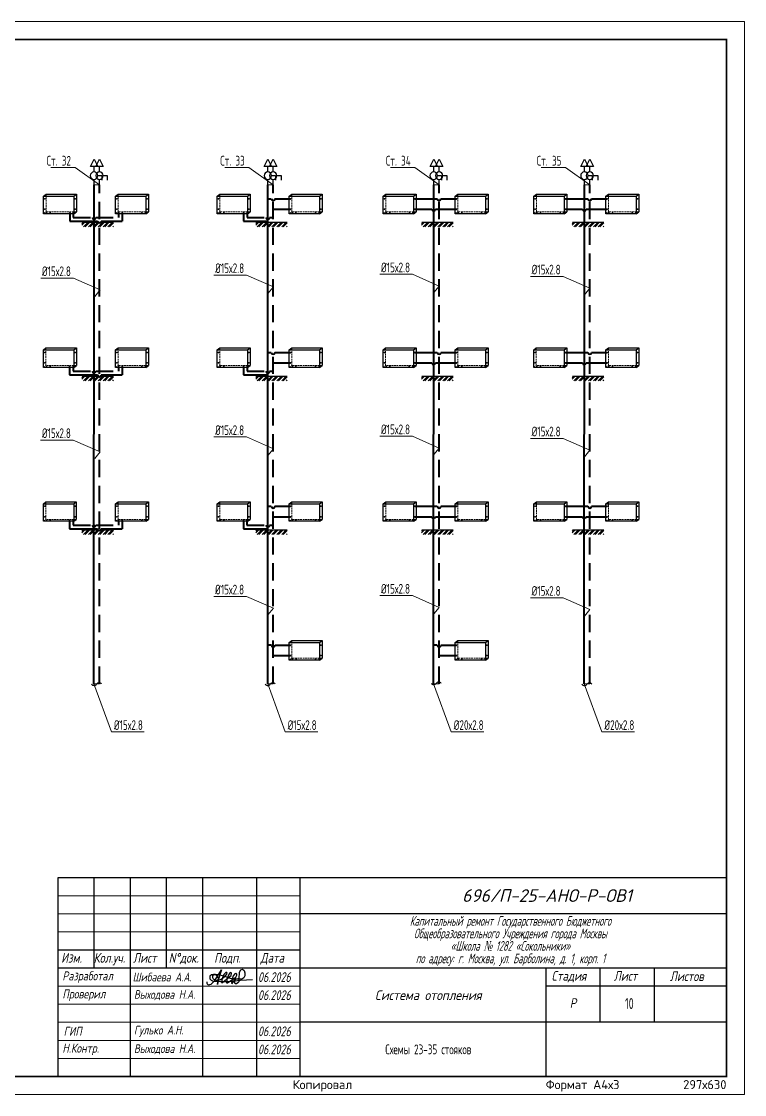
# Model space of a CAD drawing. Header units: millimetres. Extents: x -3929 to 624051, y 52832 to 514950.
# Drawn here: x 60191 to 80196, y 265215 to 294915 of the extents above; entities that cross this region are included whole.
import ezdxf
from ezdxf import colors
from ezdxf.entities.mleader import LeaderData, LeaderLine
from ezdxf.enums import TextEntityAlignment as Align
from ezdxf.math import Vec2, Vec3

# ---------------------------------------------------------------- set-up
doc = ezdxf.new("R2010")
doc.units = ezdxf.units.MM
doc.linetypes.add('GOST2.303 4', pattern=[7, 5, -2, 0])
doc.linetypes.add('Hidden', pattern=[7.14375, 4.7625, -2.38125])
doc.layers.add('9_Форматы', color=7, linetype='Continuous')
doc.layers.add('стояки', color=7, linetype='Continuous')
doc.layers.add('9_Форматы надписи', color=7, linetype='Continuous', plot=False)
for name, color, linetype, lineweight in [('Shtamp', 7, 'Continuous', 35), ('АР-ШТАМП', 7, 'Continuous', 15), ('Арматура', 4, 'Continuous', 30), ('ОВ', 6, 'Continuous', 40), ('ОВ-рамка', 7, 'Continuous', 30), ('ОВ-ТЕКСТ', 7, 'Continuous', 25), ('СПДС_Штриховка', 252, 'Continuous', 9), ('ТЕКСТ', 252, 'Continuous', 13)]:
    doc.layers.add(name, color=color, linetype=linetype, lineweight=lineweight)
for name, color, linetype, true_color in [('Подпись', 7, 'Continuous', 0x082cf7), ('т11.1', 1, 'Continuous', 0xff0000), ('т21.1', 5, 'Continuous', 0x0000ff)]:
    doc.layers.add(name, color=color, linetype=linetype, true_color=true_color)
doc.styles.add('ГОСТ', font='isocpeur.ttf', dxfattribs={"width": 0.8, "height": 250})
doc.styles.add('М2', font='isocpeui.ttf', dxfattribs={"width": 0.8})
doc.styles.add('РАЗМЕРНЫЙ', font='simplex.shx', dxfattribs={"width": 0.6, "oblique": 15})
doc.styles.add('СТИЛЬ', font='simplex.shx', dxfattribs={"width": 0.65})

# ---------------------------------------------------------------- blocks, each defined once
blk = doc.blocks.new('В.к.')
at = {"layer": 'Арматура', "color": 7, "lineweight": 30}
for p, q in [((0, 424), (-61, 302)), ((60, 302), (0, 424)), ((-61, 302), (60, 302)), ((0, 211), (0, 302)), ((-62, 152), (-129, 152)), ((-129, 152), (-129, 76)), ((0, 0), (0, 91))]:
    blk.add_line(p, q, dxfattribs=at)
blk.add_circle((0, 152), 60.9, dxfattribs=at)
blk = doc.blocks.new('gh павнель')
at = {"color": 32, "lineweight": 30, "ltscale": 0.1, "true_color": 0xcd6928}
for p, q in [((29457, 6419), (30297, 6419)), ((30297, 6419), (30297, 5931))]:
    blk.add_line(p, q, dxfattribs=at)
at = {"color": 32, "linetype": 'GOST2.303 4', "lineweight": 18, "ltscale": 10, "true_color": 0xcd6928}
for p, q in [((29457, 5931), (29457, 6419)), ((30297, 5931), (29457, 5931))]:
    blk.add_line(p, q, dxfattribs=at)
at = {"color": 32, "lineweight": 30, "ltscale": 0.1, "true_color": 0xcd6928}
for points in [[(29386, 6364), (29457, 6419)], [(30226, 6364), (30297, 6419)], [(30226, 5877), (30297, 5931)]]:
    blk.add_lwpolyline(points, dxfattribs=at)
blk.add_lwpolyline([(29386, 6364), (30226, 6364), (30226, 5877), (29386, 5877)], close=True, dxfattribs=at)
at = {"color": 32, "linetype": 'GOST2.303 4', "lineweight": 18, "ltscale": 10, "true_color": 0xcd6928}
blk.add_lwpolyline([(29386, 5877), (29457, 5931)], dxfattribs=at)
at = {"color": 32, "lineweight": 30, "ltscale": 0.1, "true_color": 0xcd6928}
for p in [(29422, 6292), (30262, 6292), (29422, 6004), (30262, 6004), (29472, 5904), (29572, 5904), (30112, 5904), (30212, 5904)]:
    blk.add_point(p, dxfattribs=at)
blk = doc.blocks.new('*U3000')
at = {"layer": '9_Форматы', "color": 7, "linetype": 'Continuous', "lineweight": 9, "ltscale": 100}
blk.add_lwpolyline([(5, -5), (5, 292), (-625, 292), (-625, -5)], close=True, dxfattribs=at)
at = {"layer": '9_Форматы', "color": 7, "linetype": 'Continuous', "lineweight": 9, "ltscale": 100, "const_width": 0.5}
blk.add_lwpolyline([(0, 0), (0, 287), (-605, 287), (-605, 0)], close=True, dxfattribs=at)
at = {"layer": '9_Форматы', "color": 7, "style": 'ГОСТ'}
for s, p in [('Копировал', (-120, -1)), ('Формат А4х3', (-50, -1))]:
    blk.add_text(s, height=2.5, dxfattribs=at).set_placement(p, align=Align.TOP_LEFT)
at = {"layer": '9_Форматы надписи', "color": 7, "style": 'ГОСТ'}
blk.add_text('297х630', height=2.5, dxfattribs=at).set_placement((0, -3.5), align=Align.RIGHT)
blk = doc.blocks.new('Штамп 22-РД-Б1-Р1-ОВ.1')
at = {"layer": 'АР-ШТАМП', "lineweight": 30, "transparency": 33554687}
blk.add_lwpolyline([(-18500, 0), (0, 0), (0, 5500), (-18500, 5500)], close=True, dxfattribs=at)
for points in [[(-17500, 5500), (-17500, 3000)], [(-16500, 5500), (-16500, 0)], [(-15500, 5500), (-15500, 3000)], [(-14500, 5500), (-14500, 0)], [(-13000, 5500), (-13000, 0)], [(-11800, 5500), (-11800, 0)], [(0, 4500), (-11800, 4500), (-11800, 4500)], [(-11800, 3500), (-18500, 3500)], [(-11800, 3000), (-18500, 3000)], [(0, 3000), (-11800, 3000), (-11800, 3000)], [(-5000, 3000), (-5000, 0)], [(-3500, 3000), (-3500, 1500)], [(-2000, 3000), (-2000, 1500)], [(0, 2500), (-5000, 2500)], [(0, 1500), (-11800, 1500), (-11800, 1500)]]:
    blk.add_lwpolyline(points, dxfattribs=at)
at = {"layer": 'АР-ШТАМП', "lineweight": 15, "transparency": 33554687}
for points in [[(-11800, 5000), (-18500, 5000)], [(-11800, 4500), (-18500, 4500)], [(-11800, 4000), (-18500, 4000)], [(-11800, 2500), (-18500, 2500)], [(-11800, 2000), (-18500, 2000)], [(-11800, 1500), (-18500, 1500)], [(-11800, 1000), (-18500, 1000)], [(-11800, 500), (-18500, 500)]]:
    blk.add_lwpolyline(points, dxfattribs=at)
at = {"layer": 'Подпись', "linetype": 'Continuous'}
blk.add_lwpolyline([(-14376, 2617), (-14374, 2584), (-14364, 2561), (-14345, 2542), (-14323, 2536), (-14290, 2542), (-14259, 2558), (-14218, 2591), (-14159, 2653), (-13975, 2948), (-14064, 2666), (-14079, 2550), (-14056, 2734), (-14097, 2794), (-14145, 2818), (-14193, 2822), (-14216, 2789), (-14218, 2743), (-14204, 2703), (-14168, 2687), (-14124, 2669), (-14055, 2667), (-14002, 2687), (-13951, 2714), (-13904, 2752), (-13865, 2785), (-13836, 2826), (-13816, 2848), (-13821, 2882), (-13851, 2878), (-13903, 2822), (-13932, 2759), (-13961, 2677), (-13973, 2612), (-13963, 2592), (-13936, 2606), (-13779, 2735), (-13708, 2794), (-13690, 2861), (-13710, 2878), (-13748, 2852), (-13814, 2727), (-13829, 2595), (-13802, 2591), (-13579, 2753), (-13546, 2800), (-13547, 2836), (-13570, 2852), (-13602, 2845), (-13648, 2785), (-13676, 2683), (-13694, 2578), (-13672, 2574), (-13650, 2610), (-13616, 2663), (-13575, 2705), (-13535, 2707), (-13509, 2709), (-13491, 2684), (-13495, 2623), (-13521, 2590), (-13555, 2566), (-13593, 2565), (-13600, 2579), (-13601, 2638), (-13584, 2696), (-13575, 2705), (-13509, 2709), (-13491, 2684), (-13479, 2701), (-13472, 2884), (-13436, 2950), (-13389, 2971), (-13345, 2931), (-13328, 2868), (-13326, 2790), (-13355, 2730), (-13410, 2696), (-13618, 2691), (-13719, 2710), (-13806, 2741), (-13867, 2763), (-13911, 2779), (-13977, 2793), (-14075, 2813), (-14248, 2815), (-14298, 2772), (-14295, 2705), (-14255, 2662), (-14202, 2639), (-13997, 2626), (-13852, 2624), (-13699, 2642), (-13442, 2665), (-13114, 2682)], dxfattribs=at)
at = {"layer": 'Shtamp', "color": 7, "ltscale": 33.333333, "style": 'М2'}
blk.add_text('696/П-25-АНО-Р-ОВ1', height=350, dxfattribs=at).set_placement((-7314, 4832))
at = {"layer": 'Shtamp', "ltscale": 33.333333, "style": 'М2', "width": 0.8}
for s, p in [('Изм.', (-18406, 3149)), ('Кол.уч.', (-17506, 3149)), ('Лист ', (-16417, 3149)), ('N°док.', (-15430, 3149)), ('Подп.', (-14174, 3149)), ('Дата', (-12892, 3149)), ('Cтадия', (-4844, 2649)), ('Лист ', (-3117, 2649)), ('Листов', (-1567, 2639)), ('Р', (-4334, 1896))]:
    blk.add_text(s, height=270, dxfattribs=at).set_placement(p)
at = {"layer": 'Shtamp', "color": 7, "ltscale": 33.333333, "style": 'М2', "width": 0.75}
for p in [(-12960, 2615), (-12960, 2115), (-12960, 1115), (-12960, 615)]:
    blk.add_text('06.2026', height=270, dxfattribs=at).set_placement(p)
at = {"layer": 'Shtamp', "ltscale": 33.333333, "char_height": 270, "attachment_point": 5, "line_spacing_factor": 0.768}
for s, insert, width, style in [('\\pxl1.18333,r1.7625,qc;Капитальный ремонт Государственного Бюджетного \\PОбщеобразовательного Учреждения города Москвы \\P«Школа {\\fTimes New Roman|b0|i0|c204|p18;№} 1282 «Сокольники» \\Pпо адресу: г. Москва, ул. Барболина, д. 1, корп. 1', (-5900, 3750), 11799.97, 'РАЗМЕРНЫЙ'), ('\\pxi1,sm0.75;{\\W0.9;\\C7;Система отопления}', (-8384, 2250), 6643.18, 'М2')]:
    blk.add_mtext(s, dxfattribs=dict(at, insert=insert, width=width, style=style))
at = {"layer": 'Shtamp', "color": 18, "ltscale": 100, "true_color": 0x000000, "width": 2000, "attachment_point": 4, "style": 'М2'}
for s, insert, char_height in [('\\pxi0.002,t0;{\\W0.8;\\C256; Разработал}', (-18500, 2750), 250), ('{\\W0.8;\\C256;Шибаева А.А.}', (-16429, 2752), 240), ('\\pxi0.002,t0;{\\W0.8;\\C256; Проверил}', (-18500, 2250), 250), ('\\pxi0.002,t0;{\\W0.8;\\C256;ГИП}', (-18339, 1250), 250), ('\\pxi0.002,t0;{\\W0.8;\\C256; Н.Контр.}', (-18500, 750), 250)]:
    blk.add_mtext(s, dxfattribs=dict(at, insert=insert, char_height=char_height))
at = {"layer": 'Shtamp', "color": 1, "ltscale": 100, "true_color": 0xff0000, "char_height": 240, "width": 2000, "attachment_point": 4, "style": 'М2'}
for s, insert in [('{\\C256;Выходова Н.А.}', (-16393, 2250)), ('{\\C256;Гулько А.Н.}', (-16393, 1250)), ('{\\C256;Выходова Н.А.}', (-16393, 750))]:
    blk.add_mtext(s, dxfattribs=dict(at, insert=insert))

msp = doc.modelspace()

# ---------------------------------------------------------------- hatches: boundary and pattern name
at = {"layer": 'СПДС_Штриховка', "lineweight": 25}
h = msp.add_hatch(dxfattribs=at)
h.set_pattern_fill('ANSI32', color=253, scale=10)
h.set_pattern_definition([(45, (453584.805, 611263.03), (-67.351921, 67.351921), []), (45, (453629.71, 611263.03), (-67.351921, 67.351921), [])])
h.paths.add_polyline_path([(62738.694, 289357.048), (61864.041, 289357.048), (61864.041, 289229.379), (62738.694, 289229.379)])
h = msp.add_hatch(dxfattribs=at)
h.set_pattern_fill('ANSI32', color=253, scale=10)
h.set_pattern_definition([(45, (458391.895, 611263.03), (-67.351921, 67.351921), []), (45, (458436.8, 611263.03), (-67.351921, 67.351921), [])])
h.paths.add_polyline_path([(67545.784, 289357.048), (66671.13, 289357.048), (66671.13, 289229.379), (67545.784, 289229.379)])
h = msp.add_hatch(dxfattribs=at)
h.set_pattern_fill('ANSI32', color=253, scale=10)
h.set_pattern_definition([(45, (462982.48, 611263.03), (-67.351921, 67.351921), []), (45, (463027.38, 611263.03), (-67.351921, 67.351921), [])])
h.paths.add_polyline_path([(72136.37, 289357.048), (71261.717, 289357.048), (71261.717, 289229.379), (72136.37, 289229.379)])
h = msp.add_hatch(dxfattribs=at)
h.set_pattern_fill('ANSI32', color=253, scale=10)
h.set_pattern_definition([(45, (467151.61, 611263.03), (-67.351921, 67.351921), []), (45, (467196.51, 611263.03), (-67.351921, 67.351921), [])])
h.paths.add_polyline_path([(76305.499, 289357.048), (75430.846, 289357.048), (75430.846, 289229.379), (76305.499, 289229.379)])
h = msp.add_hatch(dxfattribs=at)
h.set_pattern_fill('ANSI32', color=253, scale=10)
h.set_pattern_definition([(45, (453584.805, 607006.29), (-67.351921, 67.351921), []), (45, (453629.71, 607006.29), (-67.351921, 67.351921), [])])
h.paths.add_polyline_path([(62738.694, 285100.311), (61864.041, 285100.311), (61864.041, 284972.641), (62738.694, 284972.641)])
h = msp.add_hatch(dxfattribs=at)
h.set_pattern_fill('ANSI32', color=253, scale=10)
h.set_pattern_definition([(45, (458391.895, 607006.29), (-67.351921, 67.351921), []), (45, (458436.8, 607006.29), (-67.351921, 67.351921), [])])
h.paths.add_polyline_path([(67545.784, 285100.311), (66671.13, 285100.311), (66671.13, 284972.641), (67545.784, 284972.641)])
h = msp.add_hatch(dxfattribs=at)
h.set_pattern_fill('ANSI32', color=253, scale=10)
h.set_pattern_definition([(45, (462982.48, 607006.29), (-67.351921, 67.351921), []), (45, (463027.38, 607006.29), (-67.351921, 67.351921), [])])
h.paths.add_polyline_path([(72136.37, 285100.311), (71261.717, 285100.311), (71261.717, 284972.641), (72136.37, 284972.641)])
h = msp.add_hatch(dxfattribs=at)
h.set_pattern_fill('ANSI32', color=253, scale=10)
h.set_pattern_definition([(45, (467151.61, 607006.29), (-67.351921, 67.351921), []), (45, (467196.51, 607006.29), (-67.351921, 67.351921), [])])
h.paths.add_polyline_path([(76305.499, 285100.311), (75430.846, 285100.311), (75430.846, 284972.641), (76305.499, 284972.641)])
h = msp.add_hatch(dxfattribs=at)
h.set_pattern_fill('ANSI32', color=253, scale=10)
h.set_pattern_definition([(45, (453584.805, 602749.55), (-67.351921, 67.351921), []), (45, (453629.71, 602749.55), (-67.351921, 67.351921), [])])
h.paths.add_polyline_path([(62738.694, 280843.573), (61864.041, 280843.573), (61864.041, 280715.904), (62738.694, 280715.904)])
h = msp.add_hatch(dxfattribs=at)
h.set_pattern_fill('ANSI32', color=253, scale=10)
h.set_pattern_definition([(45, (458391.895, 602749.55), (-67.351921, 67.351921), []), (45, (458436.8, 602749.55), (-67.351921, 67.351921), [])])
h.paths.add_polyline_path([(67545.784, 280843.573), (66671.13, 280843.573), (66671.13, 280715.904), (67545.784, 280715.904)])
h = msp.add_hatch(dxfattribs=at)
h.set_pattern_fill('ANSI32', color=253, scale=10)
h.set_pattern_definition([(45, (462982.48, 602749.55), (-67.351921, 67.351921), []), (45, (463027.38, 602749.55), (-67.351921, 67.351921), [])])
h.paths.add_polyline_path([(72136.37, 280843.573), (71261.717, 280843.573), (71261.717, 280715.904), (72136.37, 280715.904)])
h = msp.add_hatch(dxfattribs=at)
h.set_pattern_fill('ANSI32', color=253, scale=10)
h.set_pattern_definition([(45, (467151.61, 602749.55), (-67.351921, 67.351921), []), (45, (467196.51, 602749.55), (-67.351921, 67.351921), [])])
h.paths.add_polyline_path([(76305.499, 280843.573), (75430.846, 280843.573), (75430.846, 280715.904), (76305.499, 280715.904)])

# ---------------------------------------------------------------- linework, layer by layer
at = {"color": 253, "lineweight": 25, "ltscale": 0.1}
for p, q in [((61870.384, 289357.048), (62738.694, 289357.048)), ((66677.474, 289357.048), (67545.784, 289357.048)), ((71268.06, 289357.048), (72136.37, 289357.048)), ((75437.189, 289357.048), (76305.499, 289357.048)), ((61870.384, 285100.311), (62738.694, 285100.311)), ((66677.474, 285100.311), (67545.784, 285100.311)), ((71268.06, 285100.311), (72136.37, 285100.311)), ((75437.189, 285100.311), (76305.499, 285100.311)), ((61870.384, 280843.573), (62738.694, 280843.573)), ((66677.474, 280843.573), (67545.784, 280843.573)), ((71268.06, 280843.573), (72136.37, 280843.573)), ((75437.189, 280843.573), (76305.499, 280843.573))]:
    msp.add_line(p, q, dxfattribs=at)
at = {"layer": 'стояки', "color": 5, "lineweight": 40}
for p, q in [((61624.166, 289621.22), (61624.166, 289489.353)), ((62879.038, 289621.22), (62879.038, 289489.353)), ((66431.256, 289621.22), (66431.256, 289489.353)), ((67155.496, 289721.887), (67635.505, 289721.887)), ((71071.843, 289721.887), (71545.985, 289721.769)), ((71645.985, 289721.897), (72226.715, 289721.887)), ((75240.971, 289721.887), (75715.114, 289721.769)), ((75815.114, 289721.897), (76395.844, 289721.887)), ((67155.496, 285465.149), (67635.505, 285465.149)), ((71071.22, 285465.149), (71545.362, 285465.031)), ((71645.362, 285465.159), (72226.092, 285465.149)), ((75240.348, 285465.149), (75714.49, 285465.031)), ((75814.49, 285465.159), (76395.22, 285465.149)), ((61623.543, 285364.482), (61623.543, 285232.615)), ((62878.415, 285364.482), (62878.415, 285232.615)), ((66430.633, 285364.482), (66430.633, 285232.615)), ((61622.92, 281107.745), (61622.92, 280975.878)), ((62877.792, 281107.745), (62877.792, 280975.878)), ((66430.01, 281107.745), (66430.01, 280975.878)), ((67155.496, 281208.412), (67635.505, 281208.412)), ((71071.843, 281208.412), (71545.985, 281208.294)), ((71645.985, 281208.422), (72226.715, 281208.412)), ((75240.971, 281208.412), (75715.114, 281208.294)), ((75815.114, 281208.422), (76395.844, 281208.412)), ((67155.496, 277367.024), (67636.128, 277367.014)), ((71746.083, 277367.024), (72226.715, 277367.014))]:
    msp.add_line(p, q, dxfattribs=at)
for centre in [(71595.985, 289721.833), (75765.114, 289721.833), (62198.275, 289489.353), (67005.364, 289489.353), (71595.362, 285465.095), (75764.49, 285465.095), (62197.651, 285232.615), (67004.741, 285232.615), (62197.028, 280975.878), (67004.118, 280975.878), (71595.985, 281208.358), (75765.114, 281208.358)]:
    msp.add_arc(centre, 50, 180.0733184, 0.0733184, dxfattribs=at)
at = {"layer": 'стояки', "color": 7, "lineweight": 30}
for centre, start, end in [((62198.699, 276625.118), 216.5656753, 323.4343247), ((62337.298, 276522.314), 36.5656753, 143.4343247), ((67005.788, 276624.415), 216.5656753, 323.4343247), ((67144.388, 276521.61), 36.5656753, 143.4343247), ((71596.379, 276646.45), 216.5656753, 323.4343247), ((71734.978, 276543.645), 36.5656753, 143.4343247), ((75765.503, 276623.133), 216.5656753, 323.4343247), ((75904.103, 276520.328), 36.5656753, 143.4343247)]:
    msp.add_arc(centre, 86.282, start, end, dxfattribs=at)
at = {"layer": 'т11.1', "lineweight": 40}
for p, q in [((62196.386, 276586.836), (62198.406, 290390.913)), ((67003.476, 276586.836), (67005.496, 290390.913)), ((71594.063, 276586.836), (71596.083, 290390.913)), ((75763.191, 276586.836), (75765.211, 290390.913)), ((67004.194, 290009.478), (67103.766, 290009.463)), ((67204.873, 290009.527), (67635.113, 290009.527)), ((71071.843, 290009.527), (71696.083, 290009.463)), ((71796.083, 290009.527), (72226.323, 290009.527)), ((75240.971, 290009.527), (75865.212, 290009.463)), ((75965.211, 290009.527), (76395.451, 290009.527)), ((61524.166, 289621.22), (61524.166, 289389.353)), ((62979.038, 289621.22), (62979.038, 289389.353)), ((66331.256, 289621.22), (66331.256, 289389.353)), ((61524.166, 289389.353), (62298.407, 289389.289)), ((62398.406, 289389.353), (62979.038, 289389.353)), ((66331.256, 289389.353), (67005.35, 289389.254)), ((67004.194, 285752.74), (67103.766, 285752.726)), ((67204.873, 285752.79), (67635.113, 285752.79)), ((71071.22, 285752.79), (71695.46, 285752.726)), ((71795.46, 285752.79), (72225.7, 285752.79)), ((75240.348, 285752.79), (75864.588, 285752.726)), ((75964.588, 285752.79), (76394.828, 285752.79)), ((61523.543, 285364.482), (61523.543, 285132.615)), ((61523.543, 285132.615), (62297.783, 285132.551)), ((62397.783, 285132.615), (62978.415, 285132.615)), ((62978.415, 285364.482), (62978.415, 285132.615)), ((66330.633, 285364.482), (66330.633, 285132.615)), ((66330.633, 285132.615), (67004.727, 285132.566)), ((67004.194, 281496.003), (67103.766, 281495.988)), ((67204.873, 281496.052), (67635.113, 281496.052)), ((71071.843, 281496.052), (71696.083, 281495.988)), ((71796.083, 281496.052), (72226.323, 281496.052)), ((75240.971, 281496.052), (75865.212, 281495.988)), ((75965.211, 281496.052), (76395.451, 281496.052)), ((61522.92, 281107.745), (61522.92, 280875.878)), ((62977.792, 281107.745), (62977.792, 280875.878)), ((66330.01, 281107.745), (66330.01, 280875.878)), ((61522.92, 280875.878), (62297.16, 280875.814)), ((62397.16, 280875.878), (62977.792, 280875.878)), ((66330.01, 280875.878), (67004.104, 280875.829)), ((67105.496, 277654.59), (67003.632, 277654.605)), ((67205.496, 277654.654), (67635.736, 277654.654)), ((71696.083, 277654.59), (71594.219, 277654.605)), ((71796.083, 277654.654), (72226.323, 277654.654))]:
    msp.add_line(p, q, dxfattribs=at)
for centre in [(67155.496, 290009.463), (71746.083, 290009.527), (75915.211, 290009.527), (62348.406, 289389.353), (67155.496, 285752.726), (71745.46, 285752.79), (75914.588, 285752.79), (62347.783, 285132.615), (67155.496, 281495.988), (71746.083, 281496.052), (75915.211, 281496.052), (62347.16, 280875.878), (67155.496, 277654.654), (71746.083, 277654.654)]:
    msp.add_arc(centre, 50, 180.0733184, 0.0733184, dxfattribs=at)
at = {"layer": 'т21.1', "linetype": 'Hidden', "lineweight": 40, "ltscale": 100}
for p, q in [((62348.406, 276586.836), (62348.406, 290390.913)), ((67155.496, 276586.836), (67155.496, 290390.913)), ((71746.083, 276586.836), (71746.083, 290390.913)), ((75915.211, 276586.836), (75915.211, 290390.913)), ((61624.166, 289489.353), (62146.545, 289489.353)), ((62248.274, 289489.417), (62879.038, 289489.353)), ((66431.256, 289489.353), (66953.634, 289489.353)), ((67055.364, 289489.353), (67155.496, 289489.353)), ((61623.543, 285232.615), (62145.921, 285232.615)), ((62247.651, 285232.679), (62878.415, 285232.615)), ((66430.633, 285232.615), (66953.011, 285232.615)), ((67054.741, 285232.615), (67155.496, 285232.615)), ((61622.92, 280975.878), (62145.298, 280975.878)), ((62247.028, 280975.942), (62877.792, 280975.878)), ((66430.01, 280975.878), (66952.388, 280975.878)), ((67054.118, 280975.942), (67155.496, 280975.942))]:
    msp.add_line(p, q, dxfattribs=at)

# ---------------------------------------------------------------- block references
at = {"lineweight": 13}
for p in [(31412.492, 283717.249), (33407.365, 283717.249), (36219.582, 283717.249), (38213.832, 283717.916), (40810.169, 283717.916), (42805.042, 283717.916), (44979.297, 283717.916), (46974.17, 283717.916), (31411.869, 279460.511), (33406.742, 279460.511), (36218.959, 279460.511), (38213.832, 279461.178), (40809.546, 279461.178), (42804.419, 279461.178), (44978.674, 279461.178), (46973.547, 279461.178), (31411.246, 275203.774), (33406.119, 275203.774), (36218.336, 275203.774), (38213.832, 275204.441), (40810.169, 275204.441), (42805.042, 275204.441), (44979.297, 275204.441), (46974.17, 275204.441), (38214.455, 271363.043), (42805.042, 271363.043)]:
    msp.add_blockref('gh павнель', p, dxfattribs=at)
at = {"transparency": 33554687}
msp.add_blockref('Штамп 22-РД-Б1-Р1-ОВ.1', (79696.148, 265715.362, 576.986), dxfattribs=at)
at = {"layer": 'ОВ', "xscale": -1.687500000000001, "yscale": 1.6875, "zscale": 1.6875}
for p in [(62198.406, 290390.913), (62348.406, 290390.913), (67005.496, 290390.913), (67155.496, 290390.913), (71596.083, 290390.913), (71746.083, 290390.913), (75765.211, 290390.913), (75915.211, 290390.913)]:
    msp.add_blockref('В.к.', p, dxfattribs=at)
at = {"layer": 'ОВ-рамка', "ltscale": 100, "transparency": 33554687, "xscale": 100, "yscale": 100, "zscale": 100}
msp.add_blockref('*U3000', (79696.148, 265715.362, 576.986), dxfattribs=at)

# ---------------------------------------------------------------- texts
at = {"layer": 'ТЕКСТ', "transparency": 33554687, "attachment_point": 5, "style": 'СТИЛЬ'}
for s, insert, char_height, width in [('\\pxi1,sm0.75;{\\C7;10}', (76859.136, 267734.087, 576.986), 300, 6768.52482), ('\\pxi1,sm0.75;{\\C7;Схемы 23-35 стояков}', (71311.899, 266465.36, 576.986), 270, 6535.64473)]:
    msp.add_mtext(s, dxfattribs=dict(at, insert=insert, char_height=char_height, width=width))

# ---------------------------------------------------------------- leaders
at = {"layer": 'ОВ-ТЕКСТ', "color": 7}
ml = msp.add_multileader_mtext('Standard', dxfattribs=at)
ml.set_content('\\A1;Ст. 32', color=7, style='СТИЛЬ')
ml.set_leader_properties(color=7, lineweight=18)
ml.build(insert=Vec2(0, 0))
ml.multileader.update_dxf_attribs({"text_left_attachment_type": 6, "text_right_attachment_type": 6, "dogleg_length": 0.36, "arrow_head_size": 0.126})
ctx = ml.context
ctx.base_point, ctx.char_height, ctx.arrow_head_size, ctx.landing_gap_size, ctx.plane_origin = Vec3(60771.308, 290871.627), 270, 0.126, 0.063, Vec3(63085.771, 289536.215)
ctx.left_attachment, ctx.right_attachment, ctx.text_align_type = 6, 6, 1
notes = []
notes.append((ctx, [(1, (1, 1, 0), (61674.257, 290871.627), (-1, 0), 0.252, [(1, [(62198.406, 290390.913), (62348.406, 290390.913)], 0, [])])]))
ctx.mtext.insert, ctx.mtext.width, ctx.mtext.alignment, ctx.mtext.flow_direction = Vec3(61222.656, 291195.627), 1404.14984, 2, 5
ml = msp.add_multileader_mtext('Standard', dxfattribs=at)
ml.set_content('\\A1;Ст. 33', color=7, style='СТИЛЬ')
ml.set_leader_properties(color=7, lineweight=18)
ml.build(insert=Vec2(0, 0))
ml.multileader.update_dxf_attribs({"text_left_attachment_type": 6, "text_right_attachment_type": 6, "dogleg_length": 0.36, "arrow_head_size": 0.126})
ctx = ml.context
ctx.base_point, ctx.char_height, ctx.arrow_head_size, ctx.landing_gap_size, ctx.plane_origin = Vec3(65578.397, 290871.627), 270, 0.126, 0.063, Vec3(67892.861, 289536.215)
ctx.left_attachment, ctx.right_attachment, ctx.text_align_type = 6, 6, 1
notes.append((ctx, [(1, (1, 1, 0), (66481.347, 290871.627), (-1, 0), 0.252, [(1, [(67005.496, 290390.913), (67155.496, 290390.913)], 0, [])])]))
ctx.mtext.insert, ctx.mtext.width, ctx.mtext.alignment, ctx.mtext.flow_direction = Vec3(66029.746, 291195.627), 1404.14984, 2, 5
ml = msp.add_multileader_mtext('Standard', dxfattribs=at)
ml.set_content('\\A1;Ст. 34', color=7, style='СТИЛЬ')
ml.set_leader_properties(color=7, lineweight=18)
ml.build(insert=Vec2(0, 0))
ml.multileader.update_dxf_attribs({"text_left_attachment_type": 6, "text_right_attachment_type": 6, "dogleg_length": 0.36, "arrow_head_size": 0.126})
ctx = ml.context
ctx.base_point, ctx.char_height, ctx.arrow_head_size, ctx.landing_gap_size, ctx.plane_origin = Vec3(70160.627, 290871.627), 270, 0.126, 0.063, Vec3(72483.447, 289536.215)
ctx.left_attachment, ctx.right_attachment, ctx.text_align_type = 6, 6, 1
notes.append((ctx, [(1, (1, 1, 0), (71071.934, 290871.627), (-1, 0), 0.252, [(1, [(71596.083, 290390.913), (71746.083, 290390.913)], 0, [])])]))
ctx.mtext.insert, ctx.mtext.width, ctx.mtext.alignment, ctx.mtext.flow_direction = Vec3(70616.155, 291195.627), 1404.14984, 2, 5
ml = msp.add_multileader_mtext('Standard', dxfattribs=at)
ml.set_content('\\A1;Ст. 35', color=7, style='СТИЛЬ')
ml.set_leader_properties(color=7, lineweight=18)
ml.build(insert=Vec2(0, 0))
ml.multileader.update_dxf_attribs({"text_left_attachment_type": 6, "text_right_attachment_type": 6, "dogleg_length": 0.36, "arrow_head_size": 0.126})
ctx = ml.context
ctx.base_point, ctx.char_height, ctx.arrow_head_size, ctx.landing_gap_size, ctx.plane_origin = Vec3(74338.113, 290871.627), 270, 0.126, 0.063, Vec3(76652.576, 289536.215)
ctx.left_attachment, ctx.right_attachment, ctx.text_align_type = 6, 6, 1
notes.append((ctx, [(1, (1, 1, 0), (75241.062, 290871.627), (-1, 0), 0.252, [(1, [(75765.211, 290390.913), (75915.211, 290390.913)], 0, [])])]))
ctx.mtext.insert, ctx.mtext.width, ctx.mtext.alignment, ctx.mtext.flow_direction = Vec3(74789.461, 291195.627), 1404.14984, 2, 5
ml = msp.add_multileader_mtext('Standard', dxfattribs=at)
ml.set_content('\\A1;%%C15х2.8', color=7, style='СТИЛЬ')
ml.set_leader_properties(color=7, lineweight=18)
ml.build(insert=Vec2(0, 0))
ml.multileader.update_dxf_attribs({"text_left_attachment_type": 6, "text_right_attachment_type": 6, "dogleg_length": 0.36, "arrow_head_size": 0.126})
ctx = ml.context
ctx.base_point, ctx.char_height, ctx.arrow_head_size, ctx.landing_gap_size, ctx.plane_origin = Vec3(60689.752, 287812.298), 270, 0.126, 0.063, Vec3(62685.895, 286862.731)
ctx.left_attachment, ctx.right_attachment, ctx.text_align_type = 6, 6, 1
notes.append((ctx, [(1, (1, 1, 0), (61626.13, 287812.298), (-1, 0), 0.252, [(0, [(62217.186, 287304.264), (62368.927, 287484.692)], 0, [])])]))
ctx.mtext.insert, ctx.mtext.width, ctx.mtext.alignment, ctx.mtext.flow_direction = Vec3(61157.815, 288136.298), 1404.14984, 2, 5
ml = msp.add_multileader_mtext('Standard', dxfattribs=at)
ml.set_content('\\A1;%%C15х2.8', color=7, style='СТИЛЬ')
ml.set_leader_properties(color=7, lineweight=18)
ml.build(insert=Vec2(0, 0))
ml.multileader.update_dxf_attribs({"text_left_attachment_type": 6, "text_right_attachment_type": 6, "dogleg_length": 0.36, "arrow_head_size": 0.126})
ctx = ml.context
ctx.base_point, ctx.char_height, ctx.arrow_head_size, ctx.landing_gap_size, ctx.plane_origin = Vec3(65482.171, 287896.62), 270, 0.126, 0.063, Vec3(67478.314, 286947.053)
ctx.left_attachment, ctx.right_attachment, ctx.text_align_type = 6, 6, 1
notes.append((ctx, [(1, (1, 1, 0), (66418.549, 287896.62), (-1, 0), 0.252, [(0, [(67009.605, 287388.586), (67161.346, 287569.014)], 0, [])])]))
ctx.mtext.insert, ctx.mtext.width, ctx.mtext.alignment, ctx.mtext.flow_direction = Vec3(65950.234, 288220.62), 1404.14984, 2, 5
ml = msp.add_multileader_mtext('Standard', dxfattribs=at)
ml.set_content('\\A1;%%C15х2.8', color=7, style='СТИЛЬ')
ml.set_leader_properties(color=7, lineweight=18)
ml.build(insert=Vec2(0, 0))
ml.multileader.update_dxf_attribs({"text_left_attachment_type": 6, "text_right_attachment_type": 6, "dogleg_length": 0.36, "arrow_head_size": 0.126})
ctx = ml.context
ctx.base_point, ctx.char_height, ctx.arrow_head_size, ctx.landing_gap_size, ctx.plane_origin = Vec3(70072.761, 287918.655), 270, 0.126, 0.063, Vec3(72068.904, 286969.088)
ctx.left_attachment, ctx.right_attachment, ctx.text_align_type = 6, 6, 1
notes.append((ctx, [(1, (1, 1, 0), (71009.139, 287918.655), (-1, 0), 0.252, [(0, [(71600.195, 287410.621), (71751.936, 287591.049)], 0, [])])]))
ctx.mtext.insert, ctx.mtext.width, ctx.mtext.alignment, ctx.mtext.flow_direction = Vec3(70540.824, 288242.655), 1404.14984, 2, 5
ml = msp.add_multileader_mtext('Standard', dxfattribs=at)
ml.set_content('\\A1;%%C15х2.8', color=7, style='СТИЛЬ')
ml.set_leader_properties(color=7, lineweight=18)
ml.build(insert=Vec2(0, 0))
ml.multileader.update_dxf_attribs({"text_left_attachment_type": 6, "text_right_attachment_type": 6, "dogleg_length": 0.36, "arrow_head_size": 0.126})
ctx = ml.context
ctx.base_point, ctx.char_height, ctx.arrow_head_size, ctx.landing_gap_size, ctx.plane_origin = Vec3(74239.574, 287859.041), 270, 0.126, 0.063, Vec3(76235.717, 286909.474)
ctx.left_attachment, ctx.right_attachment, ctx.text_align_type = 6, 6, 1
notes.append((ctx, [(1, (1, 1, 0), (75175.952, 287859.041), (-1, 0), 0.252, [(0, [(75767.007, 287351.007), (75918.749, 287531.435)], 0, [])])]))
ctx.mtext.insert, ctx.mtext.width, ctx.mtext.alignment, ctx.mtext.flow_direction = Vec3(74707.637, 288183.041), 1404.14984, 2, 5
ml = msp.add_multileader_mtext('Standard', dxfattribs=at)
ml.set_content('\\A1;%%C15х2.8', color=7, style='СТИЛЬ')
ml.set_leader_properties(color=7, lineweight=18)
ml.build(insert=Vec2(0, 0))
ml.multileader.update_dxf_attribs({"text_left_attachment_type": 6, "text_right_attachment_type": 6, "dogleg_length": 0.36, "arrow_head_size": 0.126})
ctx = ml.context
ctx.base_point, ctx.char_height, ctx.arrow_head_size, ctx.landing_gap_size, ctx.plane_origin = Vec3(60689.096, 283330.519), 270, 0.126, 0.063, Vec3(62685.239, 282380.953)
ctx.left_attachment, ctx.right_attachment, ctx.text_align_type = 6, 6, 1
notes.append((ctx, [(1, (1, 1, 0), (61625.474, 283330.519), (-1, 0), 0.252, [(0, [(62216.53, 282822.486), (62368.271, 283002.914)], 0, [])])]))
ctx.mtext.insert, ctx.mtext.width, ctx.mtext.alignment, ctx.mtext.flow_direction = Vec3(61157.159, 283654.519), 1404.14984, 2, 5
ml = msp.add_multileader_mtext('Standard', dxfattribs=at)
ml.set_content('\\A1;%%C15х2.8', color=7, style='СТИЛЬ')
ml.set_leader_properties(color=7, lineweight=18)
ml.build(insert=Vec2(0, 0))
ml.multileader.update_dxf_attribs({"text_left_attachment_type": 6, "text_right_attachment_type": 6, "dogleg_length": 0.36, "arrow_head_size": 0.126})
ctx = ml.context
ctx.base_point, ctx.char_height, ctx.arrow_head_size, ctx.landing_gap_size, ctx.plane_origin = Vec3(65481.515, 283414.842), 270, 0.126, 0.063, Vec3(67477.658, 282465.275)
ctx.left_attachment, ctx.right_attachment, ctx.text_align_type = 6, 6, 1
notes.append((ctx, [(1, (1, 1, 0), (66417.893, 283414.842), (-1, 0), 0.252, [(0, [(67008.949, 282906.808), (67160.69, 283087.236)], 0, [])])]))
ctx.mtext.insert, ctx.mtext.width, ctx.mtext.alignment, ctx.mtext.flow_direction = Vec3(65949.578, 283738.842), 1404.14984, 2, 5
ml = msp.add_multileader_mtext('Standard', dxfattribs=at)
ml.set_content('\\A1;%%C15х2.8', color=7, style='СТИЛЬ')
ml.set_leader_properties(color=7, lineweight=18)
ml.build(insert=Vec2(0, 0))
ml.multileader.update_dxf_attribs({"text_left_attachment_type": 6, "text_right_attachment_type": 6, "dogleg_length": 0.36, "arrow_head_size": 0.126})
ctx = ml.context
ctx.base_point, ctx.char_height, ctx.arrow_head_size, ctx.landing_gap_size, ctx.plane_origin = Vec3(70072.105, 283436.876), 270, 0.126, 0.063, Vec3(72068.248, 282487.31)
ctx.left_attachment, ctx.right_attachment, ctx.text_align_type = 6, 6, 1
notes.append((ctx, [(1, (1, 1, 0), (71008.483, 283436.876), (-1, 0), 0.252, [(0, [(71599.539, 282928.843), (71751.28, 283109.271)], 0, [])])]))
ctx.mtext.insert, ctx.mtext.width, ctx.mtext.alignment, ctx.mtext.flow_direction = Vec3(70540.168, 283760.876), 1404.14984, 2, 5
ml = msp.add_multileader_mtext('Standard', dxfattribs=at)
ml.set_content('\\A1;%%C15х2.8', color=7, style='СТИЛЬ')
ml.set_leader_properties(color=7, lineweight=18)
ml.build(insert=Vec2(0, 0))
ml.multileader.update_dxf_attribs({"text_left_attachment_type": 6, "text_right_attachment_type": 6, "dogleg_length": 0.36, "arrow_head_size": 0.126})
ctx = ml.context
ctx.base_point, ctx.char_height, ctx.arrow_head_size, ctx.landing_gap_size, ctx.plane_origin = Vec3(74238.918, 283377.263), 270, 0.126, 0.063, Vec3(76235.06, 282427.696)
ctx.left_attachment, ctx.right_attachment, ctx.text_align_type = 6, 6, 1
notes.append((ctx, [(1, (1, 1, 0), (75175.296, 283377.263), (-1, 0), 0.252, [(0, [(75766.351, 282869.229), (75918.093, 283049.657)], 0, [])])]))
ctx.mtext.insert, ctx.mtext.width, ctx.mtext.alignment, ctx.mtext.flow_direction = Vec3(74706.981, 283701.263), 1404.14984, 2, 5
ml = msp.add_multileader_mtext('Standard', dxfattribs=at)
ml.set_content('\\A1;%%C15х2.8', color=7, style='СТИЛЬ')
ml.set_leader_properties(color=7, lineweight=18)
ml.build(insert=Vec2(0, 0))
ml.multileader.update_dxf_attribs({"text_left_attachment_type": 6, "text_right_attachment_type": 6, "dogleg_length": 0.36, "arrow_head_size": 0.126})
ctx = ml.context
ctx.base_point, ctx.char_height, ctx.arrow_head_size, ctx.landing_gap_size, ctx.plane_origin = Vec3(65480.869, 279002.39), 270, 0.126, 0.063, Vec3(67477.012, 278052.823)
ctx.left_attachment, ctx.right_attachment, ctx.text_align_type = 6, 6, 1
notes.append((ctx, [(1, (1, 1, 0), (66417.247, 279002.39), (-1, 0), 0.252, [(0, [(67008.303, 278494.356), (67160.044, 278674.784)], 0, [])])]))
ctx.mtext.insert, ctx.mtext.width, ctx.mtext.alignment, ctx.mtext.flow_direction = Vec3(65948.932, 279326.39), 1404.14984, 2, 5
ml = msp.add_multileader_mtext('Standard', dxfattribs=at)
ml.set_content('\\A1;%%C15х2.8', color=7, style='СТИЛЬ')
ml.set_leader_properties(color=7, lineweight=18)
ml.build(insert=Vec2(0, 0))
ml.multileader.update_dxf_attribs({"text_left_attachment_type": 6, "text_right_attachment_type": 6, "dogleg_length": 0.36, "arrow_head_size": 0.126})
ctx = ml.context
ctx.base_point, ctx.char_height, ctx.arrow_head_size, ctx.landing_gap_size, ctx.plane_origin = Vec3(70071.46, 279024.425), 270, 0.126, 0.063, Vec3(72067.602, 278074.858)
ctx.left_attachment, ctx.right_attachment, ctx.text_align_type = 6, 6, 1
notes.append((ctx, [(1, (1, 1, 0), (71007.838, 279024.425), (-1, 0), 0.252, [(0, [(71598.893, 278516.391), (71750.634, 278696.819)], 0, [])])]))
ctx.mtext.insert, ctx.mtext.width, ctx.mtext.alignment, ctx.mtext.flow_direction = Vec3(70539.523, 279348.425), 1404.14984, 2, 5
ml = msp.add_multileader_mtext('Standard', dxfattribs=at)
ml.set_content('\\A1;%%C15х2.8', color=7, style='СТИЛЬ')
ml.set_leader_properties(color=7, lineweight=18)
ml.build(insert=Vec2(0, 0))
ml.multileader.update_dxf_attribs({"text_left_attachment_type": 6, "text_right_attachment_type": 6, "dogleg_length": 0.36, "arrow_head_size": 0.126})
ctx = ml.context
ctx.base_point, ctx.char_height, ctx.arrow_head_size, ctx.landing_gap_size, ctx.plane_origin = Vec3(74238.272, 278964.811), 270, 0.126, 0.063, Vec3(76234.415, 278015.245)
ctx.left_attachment, ctx.right_attachment, ctx.text_align_type = 6, 6, 1
notes.append((ctx, [(1, (1, 1, 0), (75174.65, 278964.811), (-1, 0), 0.252, [(0, [(75765.706, 278456.778), (75917.447, 278637.205)], 0, [])])]))
ctx.mtext.insert, ctx.mtext.width, ctx.mtext.alignment, ctx.mtext.flow_direction = Vec3(74706.335, 279288.811), 1404.14984, 2, 5
ml = msp.add_multileader_mtext('Standard', dxfattribs=at)
ml.set_content('\\A1;%%C15х2.8', color=7, style='СТИЛЬ')
ml.set_leader_properties(color=7, lineweight=18)
ml.build(insert=Vec2(0, 0))
ml.multileader.update_dxf_attribs({"text_left_attachment_type": 6, "text_right_attachment_type": 6, "dogleg_length": 0.36, "arrow_head_size": 0.126})
ctx = ml.context
ctx.base_point, ctx.char_height, ctx.arrow_head_size, ctx.landing_gap_size, ctx.plane_origin = Vec3(62681.483, 275252.415), 270, 0.126, 0.063, Vec3(64677.626, 274302.848)
ctx.left_attachment, ctx.right_attachment, ctx.text_align_type = 6, 6, 1
notes.append((ctx, [(0, (1, 1, 0), (62681.231, 275252.415), (1, 0), 0.252, [(0, [(62348.406, 276586.836), (62196.386, 276586.836)], 0, [])])]))
ctx.mtext.insert, ctx.mtext.width, ctx.mtext.alignment, ctx.mtext.flow_direction = Vec3(63149.546, 275576.415), 1404.14984, 2, 5
ml = msp.add_multileader_mtext('Standard', dxfattribs=at)
ml.set_content('\\A1;%%C15х2.8', color=7, style='СТИЛЬ')
ml.set_leader_properties(color=7, lineweight=18)
ml.build(insert=Vec2(0, 0))
ml.multileader.update_dxf_attribs({"text_left_attachment_type": 6, "text_right_attachment_type": 6, "dogleg_length": 0.36, "arrow_head_size": 0.126})
ctx = ml.context
ctx.base_point, ctx.char_height, ctx.arrow_head_size, ctx.landing_gap_size, ctx.plane_origin = Vec3(67488.573, 275252.415), 270, 0.126, 0.063, Vec3(69484.716, 274302.848)
ctx.left_attachment, ctx.right_attachment, ctx.text_align_type = 6, 6, 1
notes.append((ctx, [(0, (1, 1, 0), (67488.321, 275252.415), (1, 0), 0.252, [(0, [(67155.496, 276586.836), (67003.476, 276586.836)], 0, [])])]))
ctx.mtext.insert, ctx.mtext.width, ctx.mtext.alignment, ctx.mtext.flow_direction = Vec3(67956.636, 275576.415), 1404.14984, 2, 5
ml = msp.add_multileader_mtext('Standard', dxfattribs=at)
ml.set_content('\\A1;%%C20х2.8', color=7, style='СТИЛЬ')
ml.set_leader_properties(color=7, lineweight=18)
ml.build(insert=Vec2(0, 0))
ml.multileader.update_dxf_attribs({"text_left_attachment_type": 6, "text_right_attachment_type": 6, "dogleg_length": 0.36, "arrow_head_size": 0.126})
ctx = ml.context
ctx.base_point, ctx.char_height, ctx.arrow_head_size, ctx.landing_gap_size, ctx.plane_origin = Vec3(72079.16, 275252.415), 270, 0.126, 0.063, Vec3(74075.303, 274302.848)
ctx.left_attachment, ctx.right_attachment, ctx.text_align_type = 6, 6, 1
notes.append((ctx, [(0, (1, 1, 0), (72078.908, 275252.415), (1, 0), 0.252, [(0, [(71746.083, 276586.836), (71594.063, 276586.836)], 0, [])])]))
ctx.mtext.insert, ctx.mtext.width, ctx.mtext.alignment, ctx.mtext.flow_direction = Vec3(72563.938, 275576.415), 1404.14984, 2, 5
ml = msp.add_multileader_mtext('Standard', dxfattribs=at)
ml.set_content('\\A1;%%C20х2.8', color=7, style='СТИЛЬ')
ml.set_leader_properties(color=7, lineweight=18)
ml.build(insert=Vec2(0, 0))
ml.multileader.update_dxf_attribs({"text_left_attachment_type": 6, "text_right_attachment_type": 6, "dogleg_length": 0.36, "arrow_head_size": 0.126})
ctx = ml.context
ctx.base_point, ctx.char_height, ctx.arrow_head_size, ctx.landing_gap_size, ctx.plane_origin = Vec3(76248.288, 275252.415), 270, 0.126, 0.063, Vec3(78244.431, 274302.848)
ctx.left_attachment, ctx.right_attachment, ctx.text_align_type = 6, 6, 1
notes.append((ctx, [(0, (1, 1, 0), (76248.036, 275252.415), (1, 0), 0.252, [(0, [(75915.211, 276586.836), (75763.191, 276586.836)], 0, [])])]))
ctx.mtext.insert, ctx.mtext.width, ctx.mtext.alignment, ctx.mtext.flow_direction = Vec3(76733.066, 275576.415), 1404.14984, 2, 5
for ctx, leaders in notes:
    for number, flags, end, landing, length, lines in leaders:
        leader = LeaderData()
        leader.index, (leader.has_last_leader_line, leader.has_dogleg_vector, leader.attachment_direction) = number, flags
        leader.last_leader_point, leader.dogleg_vector, leader.dogleg_length = Vec3(end), Vec3(landing), length
        for number, points, colour, breaks in lines:
            line = LeaderLine()
            line.index, line.vertices, line.color, line.breaks = number, Vec3.list(points), colors.encode_raw_color(colour), breaks
            leader.lines.append(line)
        ctx.leaders.append(leader)

doc.saveas('drawing.dxf')
